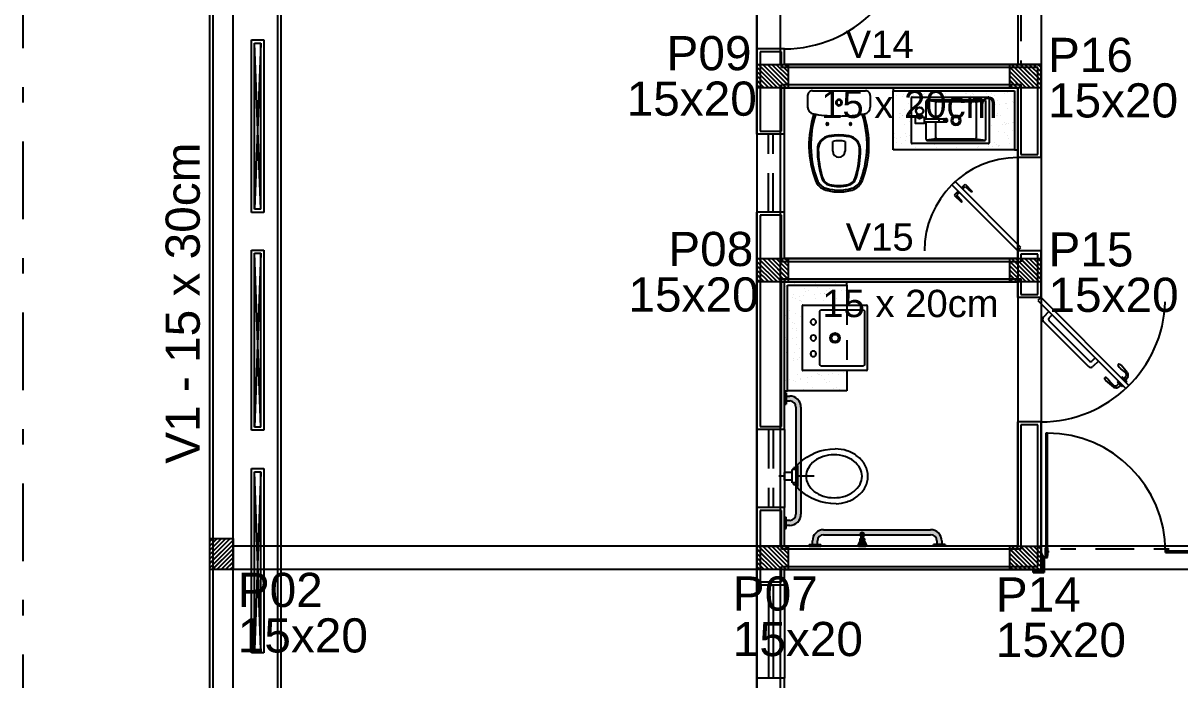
# Model space of a CAD drawing. Header units: millimetres. Extents: x 2317 to 2736, y 1295 to 1343.
# Drawn here: x 2695.79 to 2703.23, y 1306.97 to 1311.2 of the extents above; entities that cross this region are included whole.
import ezdxf

# ---------------------------------------------------------------- set-up
doc = ezdxf.new("R2010")
doc.units = ezdxf.units.MM
for name, pattern in [('CONTINU', [0]), ('DASHDOT', [1, 0.5, -0.25, 0, -0.25]), ('HIDDEN', [0.375, 0.25, -0.125]), ('HIDDEN2', [0.1875, 0.125, -0.0625])]:
    doc.linetypes.add(name, pattern=pattern)
for name, color, linetype in [('ARQUITETONICO', 8, 'Continuous'), ('PILARES', 1, 'Continuous'), ('VIGAS', 5, 'Continuous')]:
    doc.layers.add(name, color=color, linetype=linetype)
doc.layers.add('LC-Textos', color=3, linetype='Continuous', lineweight=20)
doc.styles.add('Arial', font='arial.ttf')

# ---------------------------------------------------------------- blocks, each defined once
blk = doc.blocks.new('eletrico')
at = {"layer": 'ARQUITETONICO'}
h = blk.add_hatch(color=256, dxfattribs=at)
h.paths.add_polyline_path([(-1.4388, -3.2624), (-1.45, -3.2624), (-1.45, -3.3371), (-1.4388, -3.3371)])
h.paths.add_polyline_path([(-1.4388, -4.0627), (-1.45, -4.0627), (-1.45, -4.1374), (-1.4388, -4.1374)])
for points in [[(-1.416, -3.2839), (-1.4388, -3.2839), (-1.4388, -3.3157), (-1.416, -3.3157), (-1.416, -3.3157, -0.414213), (-1.376, -3.3557), (-1.376, -4.0437, -0.000829), (-1.376, -4.0438, -0.412105), (-1.416, -4.0841), (-1.4388, -4.0841), (-1.4388, -4.1159), (-1.416, -4.1159, 0.412771), (-1.3443, -4.0438), (-1.3443, -3.3556, 0.414214)], [(-1.2701, -4.216), (-1.2701, -4.2388), (-1.2384, -4.2388), (-1.2384, -4.216), (-1.2384, -4.216, -0.414213), (-1.1984, -4.176), (-0.5103, -4.176, -0.000829), (-0.5102, -4.176, -0.412105), (-0.4699, -4.216), (-0.4699, -4.2388), (-0.4382, -4.2388), (-0.4382, -4.216, 0.412771), (-0.5102, -4.1443), (-1.1984, -4.1443, 0.414214)]]:
    blk.add_hatch(color=256, dxfattribs=at).paths.add_polyline_path(points)
h = blk.add_hatch(color=256, dxfattribs=at)
h.dxf.hatch_style = 1
h.paths.add_polyline_path([(-0.9626, -4.2118), (-0.9583, -4.2027, 1.211606)], flags=16)
h.paths.add_polyline_path([(-0.9374, -4.2118, 1.211606), (-0.9417, -4.2027)], flags=16)
h.paths.add_polyline_path([(-0.9768, -4.2418), (-0.9232, -4.2418), (-0.9425, -4.2009), (-0.9425, -4.1979), (-0.9375, -4.1721, 0.775983), (-0.9625, -4.1721), (-0.9575, -4.1979), (-0.9575, -4.2009)])
h.paths.add_polyline_path([(-0.9248, -4.2408), (-0.9752, -4.2408), (-0.9565, -4.2012), (-0.9565, -4.1978), (-0.9615, -4.1721, -0.761197), (-0.9385, -4.1721), (-0.9435, -4.1978), (-0.9435, -4.2012)], flags=16)
h = blk.add_hatch(color=256, dxfattribs=at)
h.dxf.hatch_style = 1
h.paths.add_polyline_path([(-0.9715, -4.25), (-0.9285, -4.25, 0.414214), (-0.9232, -4.2447), (-0.9232, -4.2418), (-0.9768, -4.2418), (-0.9768, -4.2447, 0.414214)])
h.paths.add_polyline_path([(-0.9752, -4.2408), (-0.9248, -4.2408), (-0.9435, -4.2012), (-0.9565, -4.2012)])
h.paths.add_polyline_path([(-0.9565, -4.1978), (-0.9435, -4.1978), (-0.9385, -4.1721, 0.761197), (-0.9615, -4.1721)])
h.paths.add_polyline_path([(-0.9565, -4.2012), (-0.9435, -4.2012), (-0.9435, -4.1978), (-0.9565, -4.1978)])
h = blk.add_hatch(color=256, dxfattribs=at)
h.paths.add_polyline_path([(-1.2916, -4.2388), (-1.2916, -4.25), (-1.2169, -4.25), (-1.2169, -4.2388)])
h.paths.add_polyline_path([(-0.4914, -4.2388), (-0.4914, -4.25), (-0.4167, -4.25), (-0.4167, -4.2388)])
h = blk.add_hatch(color=256, dxfattribs=at)
h.dxf.hatch_style = 1
h.paths.add_polyline_path([(0.22, -4.4198), (0.2, -4.4), (0.2, -4.32), (0.22, -4.32)])
h.paths.add_polyline_path([(0.22, -4.42), (0.15, -4.42), (0.15, -4.4), (0.2, -4.4)])
at = {"layer": 'ARQUITETONICO', "linetype": 'DASHDOT'}
blk.add_line((-6.347, -14.246), (-6.347, 12.39), dxfattribs=at)
at = {"layer": 'ARQUITETONICO'}
for p, q in [((-5.147, -7.728), (-5.147, 12.39)), ((-5.127, 12.37), (-5.127, -7.748)), ((-4.708, -7.648), (-4.708, 0.534)), ((-4.688, -7.628), (-4.688, 0.514)), ((-1.627, -1.05), (-1.627, -0.25)), ((-4.878, -0.993), (-4.798, -0.993)), ((-4.878, -2.102), (-4.878, -0.993)), ((-4.858, -2.082), (-4.858, -1.013)), ((-4.858, -1.013), (-4.818, -1.013)), ((-4.818, -2.082), (-4.858, -1.013)), ((-4.818, -1.013), (-4.858, -2.082)), ((-4.818, -2.082), (-4.818, -1.013)), ((-4.798, -0.993), (-4.798, -2.102)), ((-1.627, -1.6), (-1.627, -1.05)), ((-1.45, -1.05), (-1.627, -1.05)), ((-1.47, -1.07), (-1.607, -1.07)), ((-1.607, -1.07), (-1.607, -1.58)), ((-1.47, -1.17), (-1.47, -1.07)), ((-1.45, -1.15), (-1.45, -1.05)), ((0.18, -1.17), (-1.47, -1.17)), ((0.2, -1.15), (-1.45, -1.15)), ((0.18, -1.73), (0.18, -1.17)), ((0.2, -1.75), (0.2, -1.15)), ((-1.47, -1.58), (-1.47, -1.28)), ((-1.47, -1.28), (0.07, -1.28)), ((0.05, -1.3), (-1.45, -1.3)), ((-1.45, -1.6), (-1.45, -1.3)), ((-0.75, -1.3), (-0.75, -1.32)), ((-0.75, -1.32), (0.03, -1.32)), ((-0.6528, -1.3291), (-0.6528, -1.3291)), ((-0.6435, -1.3377), (-0.6435, -1.3377)), ((-0.5944, -1.3379), (-0.5944, -1.3379)), ((-0.5515, -1.3386), (-0.5515, -1.3386)), ((-0.525, -1.3351), (-0.525, -1.3351)), ((-0.4837, -1.3297), (-0.4837, -1.3297)), ((-0.4466, -1.3336), (-0.4466, -1.3336)), ((-0.4362, -1.3376), (-0.4362, -1.3376)), ((-0.4163, -1.3392), (-0.4163, -1.3392)), ((-0.4147, -1.3206), (-0.4147, -1.3206)), ((-0.2833, -1.3375), (-0.2833, -1.3375)), ((-0.278, -1.3373), (-0.278, -1.3373)), ((-0.2433, -1.3354), (-0.2433, -1.3354)), ((-0.1533, -1.3381), (-0.1533, -1.3381)), ((-0.1198, -1.337), (-0.1198, -1.337)), ((-0.0161, -1.3332), (-0.0161, -1.3332)), ((0.03, -1.32), (0.03, -1.7)), ((0.05, -1.75), (0.05, -1.3)), ((0.07, -1.28), (0.07, -1.73)), ((-1.301, -1.3492), (-1.301, -1.4259)), ((-0.8987, -1.3492), (-0.8987, -1.4259)), ((-0.7312, -1.3518), (-0.7312, -1.3518)), ((-0.6882, -1.3566), (-0.6882, -1.3566)), ((-0.6834, -1.3435), (-0.6834, -1.3435)), ((-0.6618, -1.3531), (-0.6618, -1.3531)), ((-0.6541, -1.401), (-0.6541, -1.401)), ((-0.634, -1.655), (-0.634, -1.365)), ((-0.629, -1.36), (-0.139, -1.36)), ((-0.6205, -1.3477), (-0.6205, -1.3477)), ((-0.573, -1.3515), (-0.573, -1.3515)), ((-0.5535, -1.3441), (-0.5535, -1.3441)), ((-0.5398, -1.39), (-0.5398, -1.4997)), ((-0.4734, -1.3909), (-0.5368, -1.3829)), ((-0.164, -1.38), (-0.5298, -1.38)), ((-0.4764, -1.4997), (-0.4764, -1.398)), ((-0.4664, -1.388), (-0.2274, -1.388)), ((-0.4148, -1.3512), (-0.4148, -1.3512)), ((-0.2566, -1.351), (-0.2566, -1.351)), ((-0.2339, -1.3439), (-0.2339, -1.3439)), ((-0.2203, -1.3909), (-0.1569, -1.3829)), ((-0.2174, -1.398), (-0.2174, -1.622)), ((-0.154, -1.63), (-0.154, -1.39)), ((-0.134, -1.365), (-0.134, -1.655)), ((-0.0984, -1.3507), (-0.0984, -1.3507)), ((-0.0944, -1.41), (-0.0944, -1.41)), ((-0.0816, -1.3834), (-0.0816, -1.3834)), ((-0.068, -1.4065), (-0.068, -1.4065)), ((-0.037, -1.3398), (-0.037, -1.3398)), ((-0.0267, -1.401), (-0.0267, -1.401)), ((-0.0213, -1.3998), (-0.0213, -1.3998)), ((0.0135, -1.3862), (0.0135, -1.3862)), ((0.0229, -1.3948), (0.0229, -1.3948)), ((-0.7116, -1.4654), (-0.7116, -1.4654)), ((-0.7014, -1.4691), (-0.7014, -1.4691)), ((-0.6921, -1.4777), (-0.6921, -1.4777)), ((-0.6902, -1.479), (-0.6902, -1.479)), ((-0.6802, -1.4414), (-0.6802, -1.4414)), ((-0.6414, -1.482), (-0.6414, -1.482)), ((-0.5965, -1.4877), (-0.5965, -1.4684)), ((-0.5664, -1.4884), (-0.5664, -1.4691)), ((-0.1298, -1.4393), (-0.1298, -1.4393)), ((-0.0856, -1.4798), (-0.0856, -1.4798)), ((-0.0788, -1.4642), (-0.0788, -1.4642)), ((-0.0784, -1.4813), (-0.0784, -1.4813)), ((-0.0574, -1.4779), (-0.0574, -1.4779)), ((-0.0129, -1.4311), (-0.0129, -1.4311)), ((-0.7487, -1.494), (-0.7487, -1.494)), ((-0.7104, -1.4911), (-0.7104, -1.4911)), ((-0.677, -1.5393), (-0.677, -1.5393)), ((-0.6479, -1.5182), (-0.6479, -1.5182)), ((-0.5398, -1.5203), (-0.5398, -1.63)), ((-0.4764, -1.622), (-0.4764, -1.5203)), ((-0.1166, -1.5444), (-0.1166, -1.5444)), ((-0.0476, -1.5353), (-0.0476, -1.5353)), ((-0.035, -1.5262), (-0.035, -1.5262)), ((-0.0257, -1.5348), (-0.0257, -1.5348)), ((-0.0211, -1.5318), (-0.0211, -1.5318)), ((-0.0097, -1.5289), (-0.0097, -1.5289)), ((0.0197, -1.527), (0.0197, -1.527)), ((0.0202, -1.5264), (0.0202, -1.5264)), ((-1.45, -1.6), (-1.627, -1.6)), ((-1.627, -1.6), (-1.627, -2.1)), ((-1.607, -1.58), (-1.47, -1.58)), ((-1.45, -2.1), (-1.45, -1.6)), ((-0.7455, -1.5918), (-0.7455, -1.5918)), ((-0.7406, -1.6177), (-0.7406, -1.6177)), ((-0.7313, -1.6253), (-0.7313, -1.6253)), ((-0.7049, -1.6219), (-0.7049, -1.6219)), ((-0.6706, -1.5926), (-0.6706, -1.5926)), ((-0.6636, -1.6164), (-0.6636, -1.6164)), ((-0.6491, -1.6062), (-0.6491, -1.6062)), ((-0.4734, -1.6291), (-0.5368, -1.6371)), ((-0.3469, -1.632), (-0.4664, -1.632)), ((-0.2274, -1.632), (-0.3469, -1.632)), ((-0.2203, -1.6291), (-0.1569, -1.6371)), ((-0.0752, -1.5792), (-0.0752, -1.5792)), ((-0.0378, -1.5914), (-0.0378, -1.5914)), ((-0.0163, -1.6051), (-0.0163, -1.6051)), ((-0.0065, -1.6268), (-0.0065, -1.6268)), ((0.0185, -1.5753), (0.0185, -1.5753)), ((-1.1397, -1.7082), (-1.1397, -1.6456)), ((-1.0602, -1.6456), (-1.0602, -1.7082)), ((-0.7423, -1.6897), (-0.7423, -1.6897)), ((-0.7302, -1.6557), (-0.7302, -1.6557)), ((-0.6965, -1.6582), (-0.6965, -1.6582)), ((-0.6738, -1.6372), (-0.6738, -1.6372)), ((-0.139, -1.66), (-0.629, -1.66)), ((-0.6051, -1.6848), (-0.6051, -1.6848)), ((-0.5298, -1.64), (-0.164, -1.64)), ((-0.4838, -1.6685), (-0.4838, -1.6685)), ((-0.4722, -1.6831), (-0.4722, -1.6831)), ((-0.3422, -1.6837), (-0.3422, -1.6837)), ((-0.2869, -1.6644), (-0.2869, -1.6644)), ((-0.2742, -1.6967), (-0.2742, -1.6967)), ((-0.2478, -1.6932), (-0.2478, -1.6932)), ((-0.2065, -1.6878), (-0.2065, -1.6878)), ((-0.205, -1.6788), (-0.205, -1.6788)), ((-0.1375, -1.6787), (-0.1375, -1.6787)), ((-0.111, -1.6752), (-0.111, -1.6752)), ((-0.0974, -1.6545), (-0.0974, -1.6545)), ((-0.0836, -1.6662), (-0.0836, -1.6662)), ((-0.0743, -1.6747), (-0.0743, -1.6747)), ((-0.072, -1.6771), (-0.072, -1.6771)), ((-0.0697, -1.6698), (-0.0697, -1.6698)), ((-0.0007, -1.6607), (-0.0007, -1.6607)), ((0.0257, -1.6572), (0.0257, -1.6572)), ((0.03, -1.7), (0.05, -1.7)), ((0.2, -1.75), (0.05, -1.75)), ((0.05, -2.35), (0.05, -1.75)), ((0.07, -1.73), (0.18, -1.73)), ((-0.3531, -1.9045), (-0.3743, -1.9257)), ((-0.3743, -1.9257), (0.05, -2.35)), ((0.0712, -2.3288), (-0.3531, -1.9045)), ((-0.3124, -1.9451), (-0.2882, -1.9209)), ((-0.2882, -1.9209), (-0.2422, -1.9669)), ((-0.3337, -1.9664), (-0.3579, -1.9906)), ((-0.3579, -1.9906), (-0.3119, -2.0366)), ((-0.3266, -1.9734), (-0.3434, -1.9902)), ((-0.3434, -1.9902), (-0.3073, -2.032)), ((-0.3054, -1.9522), (-0.2886, -1.9354)), ((-0.2886, -1.9354), (-0.2468, -1.9715)), ((-0.2422, -1.9669), (-0.2468, -1.9715)), ((-4.818, -2.082), (-4.858, -2.082)), ((-0.3119, -2.0366), (-0.3073, -2.032)), ((-4.798, -2.102), (-4.878, -2.102)), ((-1.627, -3.5), (-1.627, -2.1)), ((-1.45, -2.1), (-1.627, -2.1)), ((-1.607, -2.1282), (-1.5988, -2.12)), ((-1.47, -2.12), (-1.607, -2.12)), ((-1.607, -2.12), (-1.607, -3.48)), ((-1.47, -2.42), (-1.47, -2.12)), ((-1.45, -2.4), (-1.45, -2.1)), ((-4.878, -2.345), (-4.798, -2.345)), ((-4.878, -3.504), (-4.878, -2.345)), ((-4.858, -3.484), (-4.858, -2.365)), ((-4.858, -2.365), (-4.818, -2.365)), ((-4.818, -3.484), (-4.858, -2.365)), ((-4.818, -2.365), (-4.858, -3.484)), ((-4.818, -3.484), (-4.818, -2.365)), ((-4.798, -2.345), (-4.798, -3.504)), ((0.05, -2.35), (0.0712, -2.3288)), ((0.2, -2.35), (0.05, -2.35)), ((0.05, -2.4), (0.05, -2.35)), ((0.18, -2.37), (0.07, -2.37)), ((0.07, -2.37), (0.07, -2.42)), ((0.18, -2.63), (0.18, -2.37)), ((0.2, -2.65), (0.2, -2.35)), ((0.07, -2.42), (-1.47, -2.42)), ((0.05, -2.4), (-1.45, -2.4)), ((-1.47, -2.53), (0.07, -2.53)), ((-1.47, -3.48), (-1.47, -2.53)), ((0.05, -2.55), (-1.45, -2.55)), ((-1.45, -3.5), (-1.45, -2.55)), ((-1.4424, -2.582), (-1.4424, -2.582)), ((-1.43, -3.25), (-1.43, -2.57)), ((-1.43, -2.57), (-1.05, -2.57)), ((-1.3825, -2.5579), (-1.3825, -2.5579)), ((-1.3194, -2.5934), (-1.3194, -2.5934)), ((-1.2526, -2.5585), (-1.2526, -2.5585)), ((-1.2391, -2.5837), (-1.2391, -2.5837)), ((-1.1808, -2.6038), (-1.1808, -2.6038)), ((-1.1612, -2.5931), (-1.1612, -2.5931)), ((-1.1196, -2.5568), (-1.1196, -2.5568)), ((-1.0552, -2.6037), (-1.0552, -2.6037)), ((-1.05, -2.57), (-1.05, -2.55)), ((0.05, -2.65), (0.05, -2.55)), ((0.07, -2.53), (0.07, -2.63)), ((-1.3964, -2.6486), (-1.3964, -2.6486)), ((-1.3919, -2.6283), (-1.3919, -2.6283)), ((-1.3793, -2.6557), (-1.3793, -2.6557)), ((-1.3555, -2.6715), (-1.3555, -2.6715)), ((-1.3551, -2.6432), (-1.3551, -2.6432)), ((-1.3477, -2.6688), (-1.3477, -2.6688)), ((-1.3383, -2.6774), (-1.3383, -2.6774)), ((-1.3286, -2.6397), (-1.3286, -2.6397)), ((-1.318, -2.6087), (-1.318, -2.6087)), ((-1.298, -2.6071), (-1.298, -2.6071)), ((-1.2596, -2.6306), (-1.2596, -2.6306)), ((-1.2494, -2.6564), (-1.2494, -2.6564)), ((-1.2183, -2.6252), (-1.2183, -2.6252)), ((-1.1973, -2.6712), (-1.1973, -2.6712)), ((-1.1949, -2.6242), (-1.1949, -2.6242)), ((-1.1919, -2.6217), (-1.1919, -2.6217)), ((-1.1856, -2.6328), (-1.1856, -2.6328)), ((-1.1398, -2.6068), (-1.1398, -2.6068)), ((-1.1229, -2.6126), (-1.1229, -2.6126)), ((-1.1164, -2.6547), (-1.1164, -2.6547)), ((-1.0816, -2.6072), (-1.0816, -2.6072)), ((-1.0509, -2.6044), (-1.0509, -2.6044)), ((0.2, -2.65), (0.05, -2.65)), ((0.07, -2.63), (0.18, -2.63)), ((0.2, -2.65), (0.1802, -2.6698)), ((0.1802, -2.6698), (0.7459, -3.2355)), ((0.7657, -3.2157), (0.2, -2.65)), ((-1.4478, -2.7083), (-1.4478, -2.7083)), ((-1.4366, -2.7209), (-1.4366, -2.7209)), ((-1.4152, -2.7346), (-1.4152, -2.7346)), ((-1.335, -3.118), (-1.335, -2.7021)), ((-1.333, -2.7), (-0.9222, -2.7)), ((-1.2223, -2.7393), (-1.2221, -2.7381)), ((-1.2223, -2.7405), (-1.2223, -2.7393)), ((-1.2223, -3.0796), (-1.2223, -2.7405)), ((-1.2221, -2.7381), (-1.2218, -2.7369)), ((-1.2218, -2.7369), (-1.2214, -2.7358)), ((-1.2214, -2.7358), (-1.2209, -2.7347)), ((-1.2209, -2.7347), (-1.2203, -2.7336)), ((-1.2203, -2.7336), (-1.2195, -2.7327)), ((-1.2195, -2.7327), (-1.2187, -2.7318)), ((-1.2187, -2.7318), (-1.2178, -2.731)), ((-1.2178, -2.731), (-1.2169, -2.7302)), ((-1.2169, -2.7302), (-1.2158, -2.7296)), ((-1.2158, -2.7296), (-1.2147, -2.7291)), ((-1.2147, -2.7291), (-1.2136, -2.7287)), ((-1.2136, -2.7287), (-1.2124, -2.7284)), ((-1.2124, -2.7284), (-1.2112, -2.7282)), ((-1.2112, -2.7282), (-1.21, -2.7282)), ((-1.21, -2.7282), (-0.9478, -2.7282)), ((-1.135, -2.6791), (-1.135, -2.6791)), ((-0.9478, -2.7282), (-0.9466, -2.7282)), ((-0.9466, -2.7282), (-0.9454, -2.7284)), ((-0.9454, -2.7284), (-0.9442, -2.7287)), ((-0.9442, -2.7287), (-0.9431, -2.7291)), ((-0.9431, -2.7291), (-0.942, -2.7296)), ((-0.942, -2.7296), (-0.9409, -2.7302)), ((-0.9409, -2.7302), (-0.94, -2.731)), ((-0.94, -2.731), (-0.9391, -2.7318)), ((-0.9391, -2.7318), (-0.9383, -2.7327)), ((-0.9383, -2.7327), (-0.9376, -2.7336)), ((-0.9376, -2.7336), (-0.9369, -2.7347)), ((-0.9369, -2.7347), (-0.9364, -2.7358)), ((-0.9364, -2.7358), (-0.936, -2.7369)), ((-0.936, -2.7369), (-0.9357, -2.7381)), ((-0.9357, -2.7381), (-0.9355, -2.7393)), ((-0.9355, -2.7393), (-0.9355, -2.7405)), ((-0.9355, -2.7405), (-0.9355, -3.0796)), ((-0.915, -3.1128), (-0.915, -2.7072)), ((0.2509, -2.7405), (0.2156, -2.7759)), ((0.2509, -2.7405), (0.2156, -2.7759)), ((-1.445, -2.7866), (-1.445, -2.7866)), ((-1.4446, -2.8062), (-1.4446, -2.8062)), ((-1.4404, -2.7683), (-1.4404, -2.7683)), ((-1.4186, -2.7831), (-1.4186, -2.7831)), ((-1.3963, -2.8088), (-1.3963, -2.8088)), ((-1.3869, -2.8174), (-1.3869, -2.8174)), ((-1.3761, -2.7536), (-1.3761, -2.7536)), ((-1.3496, -2.774), (-1.3496, -2.774)), ((0.2156, -2.8042), (0.5055, -3.0941)), ((0.2156, -2.8042), (0.5055, -3.0941)), ((0.2721, -2.7617), (0.2509, -2.7829)), ((0.2721, -2.7617), (0.2509, -2.7829)), ((0.2509, -2.7971), (0.5125, -3.0587)), ((0.2509, -2.7971), (0.5125, -3.0587)), ((-1.3956, -2.8481), (-1.3956, -2.8481)), ((-1.3741, -2.8618), (-1.3741, -2.8618)), ((-1.3729, -2.8515), (-1.3729, -2.8515)), ((-1.3363, -2.8637), (-1.3363, -2.8637)), ((-1.4448, -2.9488), (-1.4448, -2.9488)), ((-1.4414, -2.9041), (-1.4414, -2.9041)), ((-1.4395, -2.9174), (-1.4395, -2.9174)), ((-1.4355, -2.9574), (-1.4355, -2.9574)), ((-1.4317, -2.9262), (-1.4317, -2.9262)), ((-1.3982, -2.9119), (-1.3982, -2.9119)), ((-1.3717, -2.9084), (-1.3717, -2.9084)), ((-1.3697, -2.9494), (-1.3697, -2.9494)), ((-1.3545, -2.9753), (-1.3545, -2.9753)), ((-1.4382, -3.002), (-1.4382, -3.002)), ((-1.3926, -3.0427), (-1.3926, -3.0427)), ((-1.3849, -3.0037), (-1.3849, -3.0037)), ((-1.3665, -3.0473), (-1.3665, -3.0473)), ((-1.3513, -3.0373), (-1.3513, -3.0373)), ((-1.3407, -3.0442), (-1.3407, -3.0442)), ((0.5479, -3.0375), (0.5267, -3.0587)), ((0.5479, -3.0375), (0.5267, -3.0587)), ((-1.435, -3.0998), (-1.435, -3.0998)), ((-1.3906, -3.0534), (-1.3906, -3.0534)), ((-0.9222, -3.12), (-1.333, -3.12)), ((-1.2223, -3.0808), (-1.2223, -3.0796)), ((-1.2221, -3.0819), (-1.2223, -3.0808)), ((-1.2218, -3.0831), (-1.2221, -3.0819)), ((-1.2214, -3.0843), (-1.2218, -3.0831)), ((-1.2209, -3.0853), (-1.2214, -3.0843)), ((-1.2203, -3.0864), (-1.2209, -3.0853)), ((-1.2195, -3.0873), (-1.2203, -3.0864)), ((-1.2187, -3.0882), (-1.2195, -3.0873)), ((-1.2178, -3.0891), (-1.2187, -3.0882)), ((-1.2169, -3.0898), (-1.2178, -3.0891)), ((-1.2158, -3.0904), (-1.2169, -3.0898)), ((-1.2147, -3.0909), (-1.2158, -3.0904)), ((-1.2136, -3.0913), (-1.2147, -3.0909)), ((-1.2124, -3.0916), (-1.2136, -3.0913)), ((-1.2112, -3.0918), (-1.2124, -3.0916)), ((-1.21, -3.0918), (-1.2112, -3.0918)), ((-0.9478, -3.0918), (-1.21, -3.0918)), ((-0.9466, -3.0918), (-0.9478, -3.0918)), ((-0.9454, -3.0916), (-0.9466, -3.0918)), ((-0.9442, -3.0913), (-0.9454, -3.0916)), ((-0.9431, -3.0909), (-0.9442, -3.0913)), ((-0.942, -3.0904), (-0.9431, -3.0909)), ((-0.9409, -3.0898), (-0.942, -3.0904)), ((-0.94, -3.0891), (-0.9409, -3.0898)), ((-0.9391, -3.0882), (-0.94, -3.0891)), ((-0.9383, -3.0873), (-0.9391, -3.0882)), ((-0.9376, -3.0864), (-0.9383, -3.0873)), ((-0.9369, -3.0853), (-0.9376, -3.0864)), ((-0.9364, -3.0843), (-0.9369, -3.0853)), ((-0.936, -3.0831), (-0.9364, -3.0843)), ((-0.9357, -3.0819), (-0.936, -3.0831)), ((-0.9355, -3.0808), (-0.9357, -3.0819)), ((-0.9355, -3.0796), (-0.9355, -3.0808)), ((0.5691, -3.0587), (0.5338, -3.0941)), ((0.5691, -3.0587), (0.5338, -3.0941)), ((-1.4412, -3.1807), (-1.4412, -3.1807)), ((-1.4335, -3.1437), (-1.4335, -3.1437)), ((-1.4318, -3.1977), (-1.4318, -3.1977)), ((-1.4148, -3.1772), (-1.4148, -3.1772)), ((-1.3893, -3.1842), (-1.3893, -3.1842)), ((-1.3799, -3.1928), (-1.3799, -3.1928)), ((-1.3633, -3.1452), (-1.3633, -3.1452)), ((-1.3496, -3.1806), (-1.3496, -3.1806)), ((-1.3458, -3.1681), (-1.3458, -3.1681)), ((-1.3045, -3.1627), (-1.3045, -3.1627)), ((-1.2988, -3.196), (-1.2988, -3.196)), ((-1.278, -3.1592), (-1.278, -3.1592)), ((-1.2366, -3.1396), (-1.2366, -3.1396)), ((-1.2334, -3.1458), (-1.2334, -3.1458)), ((-1.2272, -3.1482), (-1.2272, -3.1482)), ((-1.209, -3.1501), (-1.209, -3.1501)), ((-1.1914, -3.1803), (-1.1914, -3.1803)), ((-1.1767, -3.1945), (-1.1767, -3.1945)), ((-1.1677, -3.1447), (-1.1677, -3.1447)), ((-1.1616, -3.1911), (-1.1616, -3.1911)), ((-1.1413, -3.1412), (-1.1413, -3.1412)), ((-1.1004, -3.1441), (-1.1004, -3.1441)), ((-1.0723, -3.1321), (-1.0723, -3.1321)), ((0.6976, -3.1872), (0.6926, -3.1923)), ((0.7263, -3.2159), (0.6976, -3.1872)), ((0.7174, -3.1674), (0.7225, -3.1624)), ((0.7461, -3.1961), (0.7174, -3.1674)), ((0.7311, -3.1697), (0.7438, -3.1824)), ((0.7434, -3.182), (0.7315, -3.1701)), ((0.7434, -3.182), (0.7315, -3.1701)), ((0.7511, -3.191), (0.7461, -3.1961)), ((-1.45, -3.25), (-1.43, -3.25)), ((-1.4093, -3.2437), (-1.4093, -3.2437)), ((-1.3601, -3.243), (-1.3601, -3.243)), ((-1.3294, -3.2391), (-1.3294, -3.2391)), ((-1.2725, -3.2298), (-1.2725, -3.2298)), ((-1.2511, -3.2434), (-1.2511, -3.2434)), ((-1.2302, -3.2437), (-1.2302, -3.2437)), ((-1.1325, -3.235), (-1.1325, -3.235)), ((-1.1231, -3.2436), (-1.1231, -3.2436)), ((-1.1143, -3.2295), (-1.1143, -3.2295)), ((-1.0972, -3.242), (-1.0972, -3.242)), ((-1.0929, -3.2431), (-1.0929, -3.2431)), ((0.6999, -3.2009), (0.7126, -3.2136)), ((0.7121, -3.2132), (0.7003, -3.2014)), ((0.7121, -3.2132), (0.7003, -3.2014)), ((0.7212, -3.2209), (0.7263, -3.2159)), ((0.7459, -3.2355), (0.7657, -3.2157)), ((-4.818, -3.484), (-4.858, -3.484)), ((-1.607, -3.48), (-1.47, -3.48)), ((-1.4739, -3.48), (-1.47, -3.4761)), ((0.2, -3.45), (0.05, -3.45)), ((0.05, -4.25), (0.05, -3.45)), ((0.18, -3.47), (0.07, -3.47)), ((0.07, -3.47), (0.07, -4.27)), ((0.18, -4.38), (0.18, -3.47)), ((0.2, -4.4), (0.2, -3.45)), ((-4.798, -3.504), (-4.878, -3.504)), ((-1.45, -3.5), (-1.627, -3.5)), ((-1.627, -4), (-1.627, -3.5)), ((-1.45, -3.5), (-1.45, -4)), ((0.2318, -3.5218), (0.2319, -4.3218)), ((0.2418, -3.5218), (0.2318, -3.5218)), ((0.2419, -4.3218), (0.2418, -3.5218)), ((-4.878, -3.751), (-4.798, -3.751)), ((-4.878, -4.936), (-4.878, -3.751)), ((-4.858, -4.916), (-4.858, -3.771)), ((-4.858, -3.771), (-4.818, -3.771)), ((-4.818, -4.916), (-4.858, -3.771)), ((-4.818, -3.771), (-4.858, -4.916)), ((-4.818, -4.916), (-4.818, -3.771)), ((-4.798, -3.751), (-4.798, -4.936)), ((-1.627, -4.5), (-1.627, -3.9)), ((-1.45, -4), (-1.627, -4)), ((-1.45, -4.25), (-1.45, -4)), ((-1.47, -4.02), (-1.607, -4.02)), ((-1.607, -4.02), (-1.607, -4.48)), ((-1.47, -4.27), (-1.47, -4.02)), ((0.07, -4.27), (-1.47, -4.27)), ((0.05, -4.25), (-1.45, -4.25)), ((0.2289, -4.2802), (0.2277, -4.2802)), ((0.2277, -4.2802), (0.2277, -4.2898)), ((0.2277, -4.2898), (0.2289, -4.2898)), ((0.2289, -4.31), (0.2289, -4.26)), ((0.2289, -4.26), (0.2319, -4.26)), ((0.2289, -4.2898), (0.2289, -4.2802)), ((0.2289, -4.31), (0.2319, -4.31)), ((0.2449, -4.26), (0.2419, -4.26)), ((0.2419, -4.31), (0.2449, -4.31)), ((0.2449, -4.31), (0.2449, -4.26)), ((0.2449, -4.2898), (0.2449, -4.2802)), ((0.2449, -4.2802), (0.2462, -4.2802)), ((0.2462, -4.2898), (0.2449, -4.2898)), ((0.2462, -4.2802), (0.2462, -4.2898)), ((1, -4.29), (1, -4.28)), ((1, -4.28), (1.4, -4.28)), ((1, -4.29), (1.4, -4.29)), ((-1.47, -4.48), (-1.47, -4.38)), ((-1.47, -4.38), (0.18, -4.38)), ((0.1875, -4.42), (0.22, -4.3875)), ((0.2, -4.3226), (0.2026, -4.32)), ((0.2, -4.3368), (0.2168, -4.32)), ((0.22, -4.32), (0.2, -4.32)), ((0.2, -4.3509), (0.22, -4.3309)), ((0.2, -4.3651), (0.22, -4.3451)), ((0.2, -4.3792), (0.22, -4.3592)), ((0.2, -4.3933), (0.22, -4.3733)), ((0.22, -4.32), (0.22, -4.42)), ((0.2319, -4.3218), (0.2419, -4.3218)), ((-1.45, -4.5), (-1.45, -4.4)), ((-1.45, -4.4), (0.2, -4.4)), ((0.15, -4.4009), (0.1509, -4.4)), ((0.15, -4.4151), (0.165, -4.4)), ((0.15, -4.42), (0.15, -4.4)), ((0.15, -4.42), (0.22, -4.42)), ((0.1592, -4.42), (0.1792, -4.4)), ((0.1733, -4.42), (0.1933, -4.4)), ((0.2016, -4.42), (0.22, -4.4016)), ((0.2158, -4.42), (0.22, -4.4158)), ((-1.45, -4.5), (-1.627, -4.5)), ((-1.627, -5.1), (-1.627, -4.5)), ((-1.607, -4.48), (-1.47, -4.48)), ((-1.5535, -4.5), (-1.5535, -5.1)), ((-1.5235, -4.5), (-1.5235, -5.1)), ((-1.45, -4.5), (-1.45, -5.1)), ((-4.798, -4.936), (-4.878, -4.936)), ((-4.818, -4.916), (-4.858, -4.916)), ((-1.627, -7.628), (-1.627, -5.1)), ((-1.45, -5.1), (-1.627, -5.1)), ((-1.45, -7.6), (-1.45, -5.1))]:
    blk.add_line(p, q, dxfattribs=at)
at = {"layer": 'ARQUITETONICO', "linetype": 'DASHDOT', "ltscale": 0.5}
for p, q in [((0.07, -0.15), (0.07, -1.15)), ((0.2, -0.15), (0.2, -1.15)), ((1.4, -4.27), (0.2, -4.27)), ((1.4, -4.4), (0.2, -4.4))]:
    blk.add_line(p, q, dxfattribs=at)
at = {"layer": 'ARQUITETONICO', "ltscale": 0.001155}
blk.add_line((-1.2708, -1.32), (-0.9292, -1.32), dxfattribs=at)
at = {"layer": 'ARQUITETONICO', "linetype": 'Continuous'}
for p, q in [((-0.75, -1.7), (-0.75, -1.32)), ((0.03, -1.7), (-0.75, -1.7)), ((-1.05, -2.57), (-1.05, -2.7)), ((-1.05, -3.12), (-1.05, -3.25)), ((-1.05, -3.25), (-1.43, -3.25))]:
    blk.add_line(p, q, dxfattribs=at)
at = {"layer": 'ARQUITETONICO', "linetype": 'HIDDEN'}
for p, q in [((-1.5535, -2.1), (-1.5535, -1.6)), ((-1.5235, -2.1), (-1.5235, -1.6)), ((-1.5535, -3.5), (-1.5535, -4)), ((-1.5235, -3.5), (-1.5235, -4))]:
    blk.add_line(p, q, dxfattribs=at)
at = {"layer": 'ARQUITETONICO', "linetype": 'HIDDEN', "ltscale": 0.5}
blk.add_line((-1.05, -2.7), (-1.05, -3.12), dxfattribs=at)
at = {"layer": 'ARQUITETONICO', "linetype": 'CONTINU'}
for p, q in [((-1.4391, -3.2624), (-1.45, -3.2624)), ((-1.45, -3.2624), (-1.45, -3.3371)), ((-1.4388, -3.2627), (-1.4388, -3.3368)), ((-1.45, -3.3371), (-1.4391, -3.3371)), ((-1.4388, -3.2839), (-1.416, -3.2839)), ((-1.4388, -3.3157), (-1.416, -3.3157)), ((-1.376, -3.3557), (-1.376, -4.0438)), ((-1.3443, -3.3556), (-1.3443, -3.5203)), ((-1.3443, -3.5203), (-1.3443, -4.0433)), ((-1.45, -4.1374), (-1.45, -4.0627)), ((-1.45, -4.0627), (-1.4391, -4.0627)), ((-1.4388, -4.1371), (-1.4388, -4.063)), ((-1.416, -4.0841), (-1.4388, -4.0841)), ((-1.4391, -4.1374), (-1.45, -4.1374)), ((-1.416, -4.1159), (-1.4388, -4.1159)), ((-1.1984, -4.1443), (-1.0337, -4.1443)), ((-1.0337, -4.1443), (-0.5108, -4.1443)), ((-1.2916, -4.2391), (-1.2916, -4.25)), ((-1.2913, -4.2388), (-1.2172, -4.2388)), ((-1.2701, -4.2388), (-1.2701, -4.216)), ((-1.2384, -4.2388), (-1.2384, -4.216)), ((-1.2169, -4.25), (-1.2169, -4.2391)), ((-1.1984, -4.176), (-0.5102, -4.176)), ((-0.4914, -4.25), (-0.4914, -4.2391)), ((-0.417, -4.2388), (-0.4911, -4.2388)), ((-0.4699, -4.216), (-0.4699, -4.2388)), ((-0.4382, -4.216), (-0.4382, -4.2388)), ((-0.4167, -4.2391), (-0.4167, -4.25)), ((-1.2916, -4.25), (-1.2169, -4.25)), ((-0.4167, -4.25), (-0.4914, -4.25))]:
    blk.add_line(p, q, dxfattribs=at)
at = {"layer": 'ARQUITETONICO', "linetype": 'HIDDEN2', "ltscale": 0.2, "extrusion": (0, 0, -1)}
for p, q in [((-1.45, -3.825), (-1.45, -3.775)), ((-1.4, -3.775), (-1.45, -3.775)), ((-1.3658, -3.7573), (-1.4, -3.7573)), ((-1.4, -3.8427), (-1.4, -3.7573)), ((-1.3658, -3.7392), (-1.39, -3.7456)), ((-1.39, -3.7573), (-1.39, -3.7456)), ((-1.2582, -3.8), (-1.4873, -3.8)), ((-1.4, -3.825), (-1.45, -3.825)), ((-1.3658, -3.8427), (-1.4, -3.8427)), ((-1.39, -3.8544), (-1.39, -3.8427)), ((-1.3658, -3.8608), (-1.39, -3.8544))]:
    blk.add_line(p, q, dxfattribs=at)
at = {"layer": 'ARQUITETONICO', "linetype": 'Continuous', "extrusion": (0, 0, -1)}
blk.add_line((-1.3658, -3.7354), (-1.3658, -3.8645), dxfattribs=at)
at = {"layer": 'ARQUITETONICO', "ltscale": 0.5}
for p, q in [((-0.9575, -4.2009), (-0.9768, -4.2418)), ((-0.9565, -4.2012), (-0.9752, -4.2408)), ((-0.9752, -4.2408), (-0.9248, -4.2408)), ((-0.9625, -4.1721), (-0.9575, -4.1979)), ((-0.9615, -4.1721), (-0.9565, -4.1978)), ((-0.9575, -4.1979), (-0.9575, -4.2009)), ((-0.9565, -4.1978), (-0.9565, -4.2012)), ((-0.9435, -4.1978), (-0.9565, -4.1978)), ((-0.9435, -4.2012), (-0.9565, -4.2012)), ((-0.9435, -4.1978), (-0.9385, -4.1721)), ((-0.9435, -4.2012), (-0.9435, -4.1978)), ((-0.9248, -4.2408), (-0.9435, -4.2012)), ((-0.9425, -4.1979), (-0.9375, -4.1721)), ((-0.9425, -4.2009), (-0.9425, -4.1979)), ((-0.9232, -4.2418), (-0.9425, -4.2009)), ((-0.9232, -4.2418), (-0.9768, -4.2418)), ((-0.9768, -4.2418), (-0.9768, -4.2447)), ((-0.9768, -4.2418), (-0.9232, -4.2418)), ((-0.9715, -4.25), (-0.9285, -4.25)), ((-0.9232, -4.2447), (-0.9232, -4.2418))]:
    blk.add_line(p, q, dxfattribs=at)
at = {"layer": 'ARQUITETONICO'}
for points in [[(-0.5664, -1.4884, -0.006968), (-0.5683, -1.4899), (-0.5685, -1.4901), (-0.5694, -1.4908), (-0.57, -1.4913), (-0.5707, -1.4918), (-0.5714, -1.4923), (-0.5722, -1.4928), (-0.5726, -1.4931), (-0.573, -1.4933), (-0.5734, -1.4936), (-0.5739, -1.4939), (-0.5743, -1.4941), (-0.5747, -1.4943), (-0.5752, -1.4946), (-0.5757, -1.4948), (-0.5762, -1.495), (-0.5766, -1.4952), (-0.5771, -1.4954), (-0.5776, -1.4956), (-0.5782, -1.4958), (-0.5787, -1.4959), (-0.579, -1.496), (-0.5792, -1.496), (-0.5795, -1.4961), (-0.5798, -1.4961), (-0.58, -1.4961), (-0.5803, -1.4962), (-0.5806, -1.4962), (-0.5808, -1.4962), (-0.5811, -1.4962), (-0.5814, -1.4962), (-0.5817, -1.4962), (-0.5819, -1.4962), (-0.5822, -1.4962), (-0.5825, -1.4962), (-0.5828, -1.4962), (-0.583, -1.4961), (-0.5833, -1.4961), (-0.5836, -1.496), (-0.5838, -1.496), (-0.5841, -1.4959), (-0.5846, -1.4958), (-0.5852, -1.4956), (-0.5857, -1.4955), (-0.5862, -1.4953), (-0.5867, -1.4951), (-0.5871, -1.4949), (-0.5876, -1.4947), (-0.5881, -1.4944), (-0.5885, -1.4942), (-0.589, -1.4939), (-0.5894, -1.4937), (-0.5898, -1.4934), (-0.5902, -1.4932), (-0.5906, -1.4929), (-0.591, -1.4927), (-0.5918, -1.4921), (-0.5925, -1.4916), (-0.5932, -1.4911), (-0.5938, -1.4906), (-0.5946, -1.49), (-0.5955, -1.4892), (-0.5965, -1.4884), (-0.5965, -1.4877)], [(-0.5981, -1.49, 0.414213), (-0.5965, -1.4884)], [(-0.5664, -1.4884, 0.414213), (-0.5648, -1.49)]]:
    blk.add_lwpolyline(points, format="xyb", dxfattribs=at)
blk.add_lwpolyline([(-0.5648, -1.49), (-0.5505, -1.49), (-0.5505, -1.53), (-0.6077, -1.53), (-0.6077, -1.49), (-0.5981, -1.49), (-0.597, -1.4908), (-0.596, -1.4915), (-0.5951, -1.4921), (-0.594, -1.4928), (-0.5933, -1.4932), (-0.5925, -1.4937), (-0.5916, -1.4942), (-0.5912, -1.4944), (-0.5907, -1.4947), (-0.5902, -1.4949), (-0.5898, -1.4951), (-0.5893, -1.4954), (-0.5888, -1.4956), (-0.5883, -1.4958), (-0.5877, -1.496), (-0.5872, -1.4962), (-0.5867, -1.4964), (-0.5861, -1.4966), (-0.5855, -1.4967), (-0.585, -1.4969), (-0.5844, -1.497), (-0.5838, -1.4971), (-0.5832, -1.4972), (-0.5826, -1.4972), (-0.582, -1.4972), (-0.5814, -1.4973), (-0.5808, -1.4972), (-0.5802, -1.4972), (-0.5796, -1.4971), (-0.579, -1.497), (-0.5784, -1.4969), (-0.5778, -1.4968), (-0.5772, -1.4967), (-0.5767, -1.4965), (-0.5761, -1.4963), (-0.5756, -1.4961), (-0.5751, -1.4959), (-0.5745, -1.4957), (-0.574, -1.4955), (-0.5735, -1.4953), (-0.5731, -1.4951), (-0.5726, -1.4948), (-0.5721, -1.4946), (-0.5717, -1.4943), (-0.5708, -1.4939), (-0.57, -1.4934), (-0.5692, -1.4929), (-0.5684, -1.4924), (-0.5675, -1.4918), (-0.5669, -1.4914, 0.006646)], format="xyb", close=True, dxfattribs=at)
for points in [[(-0.5505, -1.4997), (-0.4574, -1.4997)], [(-0.5505, -1.5203), (-0.4574, -1.5203)], [(-0.4574, -1.4997), (-0.4199, -1.4997)], [(-0.4574, -1.4997), (-0.4574, -1.5203)], [(-0.4574, -1.5203), (-0.4199, -1.5203)], [(-0.4192, -1.4997), (-0.4095, -1.4997)], [(-0.4192, -1.5203), (-0.4095, -1.5203)]]:
    blk.add_lwpolyline(points, dxfattribs=at)
for centre, radius in [((-0.581, -1.4493), 0.0246), ((-0.581, -1.4493), 0.0233), ((-0.581, -1.4493), 0.0223), ((-1.125, -2.91), 0.0318), ((-1.125, -2.91), 0.023), ((0.2368, -4.285), 0.00294)]:
    blk.add_circle(centre, radius, dxfattribs=at)
for centre, radius, start, end in [((-1.45, -0.25), 0.8, 270, 0), ((-1.2715, -1.3495), 0.0295, 88.17323, 179.32231), ((-0.9282, -1.3495), 0.0295, 0.67768, 91.82678), ((-1.0999, -1.3958), 0.0204, 90, 270), ((-1.0999, -1.3958), 0.0154, 90, 270), ((-1.0999, -1.3958), 0.0204, 270, 90), ((-1.0999, -1.3958), 0.0154, 270, 90), ((-0.629, -1.365), 0.005, 89.99999, 180), ((-0.5298, -1.39), 0.01, 89.99999, 180), ((-0.4664, -1.398), 0.01, 89.99999, 180), ((-0.2274, -1.398), 0.01, 360, 89.99999), ((-0.164, -1.39), 0.01, 44.99902, 89.99999), ((-0.164, -1.39), 0.01, 360, 44.99902), ((-0.139, -1.365), 0.005, 360, 89.99999), ((-1.2575, -1.4255), 0.0435, 180.50704, 260.98557), ((-0.6466, -1.6687), 0.646, 162.00212, 200.73539), ((-0.6466, -1.6687), 0.634, 161.83184, 200.73532), ((-1.0998, -0.4938), 0.9885, 260.41763, 260.61812), ((-1.0999, -0.4938), 0.9885, 260.62532, 261.32529), ((-1.0999, -0.4938), 0.9885, 261.32529, 270.00116), ((-1.0999, -0.4938), 0.9885, 269.99883, 279.78946), ((-1.5529, -1.6687), 0.634, 339.26459, 18.17224), ((-1.5529, -1.6687), 0.646, 339.26459, 18.00227), ((-0.9423, -1.4255), 0.0435, 279.01443, 359.49296), ((-0.3469, -1.51), 0.032, 0, 180), ((-0.3469, -1.51), 0.0225, 0, 180), ((-1.1745, -1.5328), 0.00745, 90, 270), ((-1.1745, -1.5328), 0.00745, 270, 90), ((-1.0254, -1.5328), 0.00745, 90, 270), ((-1.0254, -1.5328), 0.00745, 270, 90), ((-0.3469, -1.51), 0.032, 180, 0), ((-0.3469, -1.51), 0.0225, 180, 0), ((-1.1489, -1.6975), 0.0894, 99.01306, 179.84786), ((-1.149, -1.6974), 0.0835, 98.85829, 179.6931), ((-1.0997, -2.0077), 0.4035, 90, 99.01313), ((-1.0997, -2.0077), 0.3975, 90, 99.01313), ((-1.0997, -2.0077), 0.4035, 80.98686, 90), ((-1.0997, -2.0077), 0.3975, 80.98686, 90), ((-1.0505, -1.6975), 0.0835, 0.15183, 80.98663), ((-1.0505, -1.6975), 0.0894, 0.15192, 80.98672), ((-0.5298, -1.63), 0.01, 180, 270), ((-0.4664, -1.622), 0.01, 180, 270), ((-0.2274, -1.622), 0.01, 270, 360), ((-0.164, -1.63), 0.01, 315.00098, 359.9999), ((-0.6361, -1.6989), 0.6022, 179.84794, 197.72838), ((-0.6362, -1.7002), 0.5963, 179.69304, 197.57348), ((-1.0999, -1.8403), 0.1988, 90, 101.53696), ((-1.0999, -1.7082), 0.0398, 180.00001, 270), ((-1.0999, -1.8403), 0.1988, 78.46304, 90), ((-1.0999, -1.7082), 0.0398, 270, 0), ((-1.5633, -1.6989), 0.5963, 342.27155, 0.15199), ((-1.5633, -1.6989), 0.6022, 342.27148, 0.15192), ((-0.629, -1.655), 0.005, 180, 270), ((-0.164, -1.63), 0.01, 270, 315.00098), ((-0.139, -1.655), 0.005, 270, 360), ((0.05, -2.35), 0.6, 90, 180), ((-1.1559, -1.8615), 0.1014, 200.73536, 253.58943), ((-1.1559, -1.8615), 0.0894, 200.73571, 253.58978), ((-1.1445, -1.8614), 0.0686, 197.72863, 256.79433), ((-1.145, -1.8613), 0.0626, 197.57366, 256.47745), ((-1.0997, -1.6708), 0.2643, 256.79422, 270.00015), ((-1.0997, -1.6708), 0.2584, 256.59982, 269.99983), ((-1.0997, -1.6708), 0.2584, 269.99993, 283.20585), ((-1.0997, -1.6708), 0.2643, 270, 283.20593), ((-1.055, -1.8614), 0.0626, 283.20593, 342.27163), ((-1.055, -1.8614), 0.0686, 283.20622, 342.27192), ((-1.0436, -1.8615), 0.0894, 286.41054, 339.26459), ((-1.0436, -1.8615), 0.1014, 286.41054, 339.26459), ((-1.0997, -1.6708), 0.3001, 253.58946, 270), ((-1.0997, -1.6708), 0.2882, 253.58946, 270), ((-1.0997, -1.6708), 0.2882, 270, 286.41054), ((-1.0997, -1.6708), 0.3001, 270, 286.41054), ((0.2, -2.65), 0.8, 270, 357.99424), ((-1.333, -2.7021), 0.00205, 90, 180.01846), ((-0.9222, -2.7072), 0.00717, 359.99896, 89.99896), ((-1.2643, -2.8076), 0.0179, 90, 270), ((-1.2643, -2.8076), 0.0179, 270, 90), ((0.2297, -2.79), 0.02, 135, 225), ((0.2297, -2.79), 0.02, 135, 225), ((0.258, -2.79), 0.01, 135, 225), ((0.258, -2.79), 0.01, 135, 225), ((-1.2643, -2.91), 0.0179, 90, 270), ((-1.2643, -2.91), 0.0179, 270, 90), ((-1.2643, -3.0124), 0.0179, 90, 270), ((-1.2643, -3.0124), 0.0179, 270, 90), ((-1.333, -3.118), 0.00205, 180, 270.01846), ((-0.9222, -3.1128), 0.00717, 270.00104, 0.00104), ((0.5196, -3.0799), 0.02, 225, 315), ((0.5196, -3.0799), 0.02, 225, 315), ((0.5196, -3.0516), 0.01, 225, 315), ((0.5196, -3.0516), 0.01, 225, 315), ((0.7003, -3.0835), 0.00513, 82.34681, 188.57044), ((0.719, -3.0807), 0.0241, 188.57044, 226.25256), ((0.6978, -3.1015), 0.0232, 43.06522, 82.34681), ((0.719, -3.0807), 0.0241, 226.25256, 230.20587), ((0.1826, -3.7246), 0.814, 46.35676, 50.20587), ((0.3287, -3.4465), 0.5286, 36.02437, 43.06522), ((0.6137, -3.1701), 0.00513, 81.42956, 187.65319), ((0.6317, -3.1677), 0.0232, 187.65319, 226.93478), ((0.6109, -3.1888), 0.0241, 43.74744, 81.42956), ((0.9767, -2.7985), 0.5286, 226.93478, 233.97563), ((0.6109, -3.1888), 0.0241, 39.79413, 43.74744), ((1.2548, -2.6524), 0.814, 219.79413, 223.64324), ((0.6931, -3.1927), 0.00064, 136, 222.81377), ((1.0694, -2.8441), 0.5137, 222.81377, 227.18623), ((0.7229, -3.1629), 0.00064, 47.18623, 134), ((0.3743, -3.5392), 0.5137, 42.81377, 47.18623), ((0.7215, -3.1415), 0.0298, 288.8676, 330.56581), ((0.6737, -3.1134), 0.0983, 315.49017, 328.16482), ((0.7327, -3.1478), 0.0169, 330.56581, 46.35676), ((0.7506, -3.1906), 0.00064, 316, 42.81377), ((0.7347, -3.1513), 0.0266, 328.16482, 36.02437), ((0.678, -3.2025), 0.0169, 223.64324, 299.43419), ((0.6815, -3.2045), 0.0266, 233.97563, 301.83518), ((0.6717, -3.1913), 0.0298, 299.43419, 341.1324), ((0.6436, -3.1435), 0.0983, 301.83518, 314.50983), ((0.7208, -3.2204), 0.00064, 227.18623, 314), ((0.2367, -4.285), 0.7633, 0.00089, 89.62253), ((0.2375, -4.2847), 0.0375, 180.5356, 261.41672)]:
    blk.add_arc(centre, radius, start, end, dxfattribs=at)
at = {"layer": 'ARQUITETONICO', "linetype": 'CONTINU'}
for centre, radius, start, end in [((-1.416, -3.3556), 0.0717, 0, 90.00006), ((-1.416, -3.3557), 0.04, 0, 89.99997), ((-1.4164, -4.0438), 0.0404, 270.50777, 359.90503), ((-1.4163, -4.0438), 0.0721, 270.28227, 0.42539), ((-1.1984, -4.216), 0.0717, 90, 180.00006), ((-0.5102, -4.2163), 0.0721, 0.28227, 90.42539), ((-1.1984, -4.216), 0.04, 90, 179.99997), ((-0.5103, -4.2164), 0.0404, 0.50777, 89.90503)]:
    blk.add_arc(centre, radius, start, end, dxfattribs=at)
at = {"layer": 'ARQUITETONICO', "linetype": 'Continuous', "extrusion": (0, 0, -1)}
for centre, radius, start, end in [((1.124, -3.9623), 0.3388, 46.29498, 90.00059), ((1.3408, -3.7354), 0.025, 0.00059, 46.29498), ((1.3408, -3.8646), 0.025, 313.7062, 0.00059), ((1.124, -3.6377), 0.3388, 268.94947, 313.70619)]:
    blk.add_arc(centre, radius, start, end, dxfattribs=at)
at = {"layer": 'ARQUITETONICO', "linetype": 'Continuous'}
for centre, radius, start, end in [((-1.131, -3.8946), 0.2712, 72.32127, 88.52022), ((-1.1162, -3.8482), 0.2225, 52.42259, 72.32127), ((-1.1684, -3.8188), 0.147, 127.57623, 151.70504), ((-1.1458, -3.8482), 0.1841, 107.67756, 127.57623), ((-1.131, -3.8946), 0.2328, 89.99941, 107.67756), ((-1.131, -3.8946), 0.2328, 72.32127, 89.99941), ((-1.1162, -3.8482), 0.1841, 52.42259, 72.32127), ((-1.0936, -3.8188), 0.147, 28.29378, 52.42259), ((-1.0936, -3.8188), 0.1854, 28.29378, 52.42259), ((-1.2032, -3.8001), 0.1075, 151.70504, 179.99941), ((-1.0588, -3.8001), 0.1075, 359.99941, 28.29378), ((-1.0588, -3.8001), 0.1459, 359.99941, 28.29378), ((-1.2032, -3.8001), 0.1075, 179.99941, 208.29378), ((-1.1684, -3.7814), 0.147, 208.29378, 232.42259), ((-1.0936, -3.7814), 0.147, 307.57623, 331.70504), ((-1.0588, -3.8001), 0.1075, 331.70504, 359.99941), ((-1.0588, -3.8001), 0.1459, 331.70504, 359.99941), ((-1.1458, -3.7519), 0.1841, 232.42259, 252.32127), ((-1.131, -3.7056), 0.2328, 252.32127, 269.99941), ((-1.131, -3.7056), 0.2328, 269.99941, 287.67756), ((-1.1162, -3.7519), 0.1841, 287.67756, 307.57623), ((-1.1162, -3.7519), 0.2225, 287.67756, 307.57623), ((-1.0936, -3.7814), 0.1854, 307.57623, 331.70504), ((-1.131, -3.7056), 0.2712, 272.79252, 287.67756)]:
    blk.add_arc(centre, radius, start, end, dxfattribs=at)
at = {"layer": 'ARQUITETONICO', "ltscale": 0.5}
for centre, radius, start, end in [((-0.95, -4.1753), 0.0129, 14.37827, 165.62173), ((-0.95, -4.1753), 0.0119, 15.44347, 164.55653), ((-0.9613, -4.2068), 0.00514, 53.76008, 255.62173), ((-0.9387, -4.2068), 0.00514, 284.37827, 126.23992), ((-0.9715, -4.2447), 0.00531, 180, 270), ((-0.9285, -4.2447), 0.00531, 270, 360)]:
    blk.add_arc(centre, radius, start, end, dxfattribs=at)
at = {"layer": 'ARQUITETONICO'}
for centre, major_axis, start_param, end_param in [((-0.4311, -1.51), (0, 0.0103), 3.141593, 6.283185), ((-0.4199, -1.51), (0, 0.0103), 3.141593, 6.283185), ((-0.4192, -1.51), (0, -0.0103), 3.141482, 3.144722), ((-0.4192, -1.51), (0, -0.0103), 2.188103, 3.141482), ((-0.4192, -1.51), (0, -0.0103), 6.283074, 8.471289), ((-0.4192, -1.51), (0, -0.0103), 6.280062, 6.283074), ((-0.4192, -1.51), (0, -0.00971), 0.961662, 2.178992), ((-0.4095, -1.51), (0, -0.0103), 2.188103, 3.141482), ((-0.4095, -1.51), (0, -0.0103), 6.283074, 8.471289)]:
    blk.add_ellipse(centre, major_axis=major_axis, ratio=0.866025, start_param=start_param, end_param=end_param, dxfattribs=at)

msp = doc.modelspace()

# ---------------------------------------------------------------- hatches: boundary and pattern name
h = msp.add_hatch()
h.set_pattern_fill('JIS_LC_20', color=256, scale=0.001, angle=-90, style=0)
h.set_pattern_definition([(315, (1378.30556, 3974.023384), (0.01414213562, 0.01414213562), []), (315, (1378.30556, 3974.022984), (0.01414213562, 0.01414213562), [])])
h.paths.add_polyline_path([(2700.712, 1310.784), (2700.712, 1310.859), (2700.512, 1310.859), (2700.512, 1310.784)])
h.paths.add_polyline_path([(2700.712, 1310.859), (2700.712, 1310.934), (2700.512, 1310.934), (2700.512, 1310.859)])
h = msp.add_hatch()
h.set_pattern_fill('JIS_LC_20', color=256, scale=0.001, angle=-90, style=0)
h.set_pattern_definition([(315, (1379.93256, 3974.023384), (0.01414213562, 0.01414213562), []), (315, (1379.93256, 3974.022984), (0.01414213562, 0.01414213562), [])])
h.paths.add_polyline_path([(2702.339, 1310.784), (2702.339, 1310.859), (2702.139, 1310.859), (2702.139, 1310.784)])
h.paths.add_polyline_path([(2702.339, 1310.859), (2702.339, 1310.934), (2702.139, 1310.934), (2702.139, 1310.859)])
h = msp.add_hatch()
h.set_pattern_fill('JIS_LC_20', color=256, scale=0.001, angle=-90, style=0)
h.set_pattern_definition([(315, (1378.30556, 3972.773384), (0.01414213562, 0.01414213562), []), (315, (1378.30556, 3972.772984), (0.01414213562, 0.01414213562), [])])
h.paths.add_polyline_path([(2700.712, 1309.534), (2700.712, 1309.609), (2700.512, 1309.609), (2700.512, 1309.534)])
h.paths.add_polyline_path([(2700.712, 1309.609), (2700.712, 1309.684), (2700.512, 1309.684), (2700.512, 1309.609)])
h = msp.add_hatch()
h.set_pattern_fill('JIS_LC_20', color=256, scale=0.001, angle=-90, style=0)
h.set_pattern_definition([(315, (1379.93256, 3972.773384), (0.01414213562, 0.01414213562), []), (315, (1379.93256, 3972.772984), (0.01414213562, 0.01414213562), [])])
h.paths.add_polyline_path([(2702.339, 1309.534), (2702.339, 1309.609), (2702.139, 1309.609), (2702.139, 1309.534)])
h.paths.add_polyline_path([(2702.339, 1309.609), (2702.339, 1309.684), (2702.139, 1309.684), (2702.139, 1309.609)])
h = msp.add_hatch()
h.set_pattern_fill('JIS_LC_20', color=256, scale=0.001, angle=180, style=0)
h.set_pattern_definition([(225, (5360.23141, 2630.090436), (0.01414213562, -0.01414213562), []), (225, (5360.23101, 2630.090436), (0.01414213562, -0.01414213562), [])])
h.paths.add_polyline_path([(2696.992, 1307.684), (2697.067, 1307.684), (2697.067, 1307.884), (2696.992, 1307.884)])
h.paths.add_polyline_path([(2697.067, 1307.684), (2697.142, 1307.684), (2697.142, 1307.884), (2697.067, 1307.884)])
h = msp.add_hatch()
h.set_pattern_fill('JIS_LC_20', color=256, scale=0.001, angle=-90, style=0)
h.set_pattern_definition([(315, (1378.30556, 3970.923384), (0.01414213562, 0.01414213562), []), (315, (1378.30556, 3970.922984), (0.01414213562, 0.01414213562), [])])
h.paths.add_polyline_path([(2700.712, 1307.684), (2700.712, 1307.759), (2700.512, 1307.759), (2700.512, 1307.684)])
h.paths.add_polyline_path([(2700.712, 1307.759), (2700.712, 1307.834), (2700.512, 1307.834), (2700.512, 1307.759)])
h = msp.add_hatch()
h.set_pattern_fill('JIS_LC_20', color=256, scale=0.001, angle=-90, style=0)
h.set_pattern_definition([(315, (1379.93256, 3970.923384), (0.01414213562, 0.01414213562), []), (315, (1379.93256, 3970.922984), (0.01414213562, 0.01414213562), [])])
h.paths.add_polyline_path([(2702.339, 1307.684), (2702.339, 1307.759), (2702.139, 1307.759), (2702.139, 1307.684)])
h.paths.add_polyline_path([(2702.339, 1307.759), (2702.339, 1307.834), (2702.139, 1307.834), (2702.139, 1307.759)])

# ---------------------------------------------------------------- linework, layer by layer
at = {"layer": 'PILARES'}
for points in [[(2700.712, 1310.934), (2700.712, 1310.784), (2700.512, 1310.784), (2700.512, 1310.934)], [(2702.339, 1310.934), (2702.339, 1310.784), (2702.139, 1310.784), (2702.139, 1310.934)], [(2700.712, 1309.684), (2700.712, 1309.534), (2700.512, 1309.534), (2700.512, 1309.684)], [(2702.339, 1309.684), (2702.339, 1309.534), (2702.139, 1309.534), (2702.139, 1309.684)], [(2697.142, 1307.684), (2696.992, 1307.684), (2696.992, 1307.884), (2697.142, 1307.884)], [(2700.712, 1307.834), (2700.712, 1307.684), (2700.512, 1307.684), (2700.512, 1307.834)], [(2702.339, 1307.834), (2702.339, 1307.684), (2702.139, 1307.684), (2702.139, 1307.834)]]:
    msp.add_lwpolyline(points, close=True, dxfattribs=at)
at = {"layer": 'VIGAS'}
for p, q in [((2696.992, 1304.156), (2696.992, 1320.668)), ((2697.142, 1304.306), (2697.142, 1316.518)), ((2700.512, 1316.518), (2700.512, 1304.306)), ((2702.339, 1316.518), (2702.339, 1307.834)), ((2700.662, 1311.934), (2700.662, 1310.934)), ((2702.189, 1311.934), (2702.189, 1310.934)), ((2700.662, 1310.934), (2702.189, 1310.934)), ((2700.662, 1310.784), (2700.662, 1307.834)), ((2700.662, 1310.784), (2702.189, 1310.784)), ((2702.189, 1310.784), (2702.189, 1307.834)), ((2700.662, 1309.684), (2702.189, 1309.684)), ((2700.662, 1309.534), (2702.189, 1309.534)), ((2702.189, 1307.834), (2697.142, 1307.834)), ((2703.539, 1307.834), (2702.339, 1307.834)), ((2707.516, 1307.684), (2697.142, 1307.684)), ((2700.662, 1307.684), (2700.662, 1304.306))]:
    msp.add_line(p, q, dxfattribs=at)

# ---------------------------------------------------------------- block references
at = {"layer": 'ARQUITETONICO'}
msp.add_blockref('eletrico', (2702.139, 1312.084), dxfattribs=at)

# ---------------------------------------------------------------- texts
at = {"layer": 'LC-Textos', "attachment_point": 7, "line_spacing_factor": 0.798, "style": 'Arial'}
for s, insert, char_height, width in [('   P09 15x20', (2699.6739, 1310.6005), 0.22, 0.819826), ('V14 ', (2701.0826, 1310.9758), 0.176, 1.770496), ('P16 15x20', (2702.3837, 1310.5892), 0.22, 0.819826), ('  15 x 20cm ', (2700.7884, 1310.5867), 0.176, 1.770496), ('V15 ', (2701.0826, 1309.733), 0.176, 1.770496), ('   P08 15x20', (2699.6853, 1309.3406), 0.22, 0.819826), ('P15 15x20', (2702.387, 1309.3382), 0.22, 0.819826), ('  15 x 20cm ', (2700.7959, 1309.3053), 0.176, 1.770496), ('P02 15x20', (2697.1725, 1307.147), 0.22, 0.819826), ('P07 15x20', (2700.3564, 1307.1238), 0.22, 0.819826), ('P14 15x20', (2702.0483, 1307.1179), 0.22, 0.819826)]:
    msp.add_mtext(s, dxfattribs=dict(at, insert=insert, char_height=char_height, width=width))
at = {"layer": 'LC-Textos', "insert": (2696.9313, 1308.3643), "char_height": 0.22, "width": 2.21312, "attachment_point": 7, "rotation": 90, "line_spacing_factor": 0.798, "style": 'Arial'}
msp.add_mtext('V1 - 15 x 30cm', dxfattribs=at)

doc.saveas('drawing.dxf')
